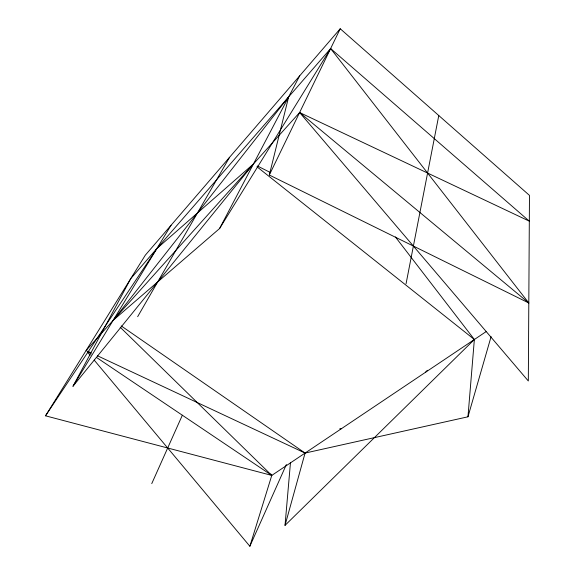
<?xml version="1.0" encoding="UTF-8"?>
<svg xmlns="http://www.w3.org/2000/svg" width="575" height="575" viewBox="0 0 575 575"><rect width="100%" height="100%" fill="white"/><g stroke="black" fill="none" stroke-linecap="round" stroke-linejoin="round"><path stroke-width="0.86" d="M97.477 355.781L305.073 453.071L467.964 416.803L474.361 339.509L395.399 236.943M256.953 166.764L474.361 339.509L285.027 525.378L290.447 462.889M406.058 283.762L438.775 115.532M486.04 331.674L271.774 475.417L45.526 415.818L156.917 248.479L253.446 163.976L73.003 386.249L130.784 278.559L330.625 48.559L528.806 302.989L269.316 175.023L288.65 96.866L113.153 320.332L219.578 228.541L330.625 48.559L529.316 221.167L299.618 112.52L86.121 350.463L91.303 353.948M285.027 525.378L305.073 453.071L121.275 325.953M467.964 416.803L491.093 336.634M94.163 360.079L249.859 546.25L271.774 475.417L270.724 473.951M151.757 483.625L182.347 415.222M249.859 546.25L286.386 464.521M269.316 175.023L340.228 28.75L529.474 195.392L528.317 380.981L299.618 112.52L528.806 302.989M219.578 228.541L299.676 75.857M137.662 316.681L229.562 157.306M73.003 386.249L171.07 225.249M45.526 415.818L145.317 255.171L340.228 28.75M425.514 372.277L427.326 370.307M339.746 428.813L341.478 428.655M88.557 351.598L90.987 352.741M257.456 166.002L270.286 172.478M96.485 357.434L271.774 475.417L120.211 327.24M87.846 352.518L90.146 355.271"/></g></svg>
